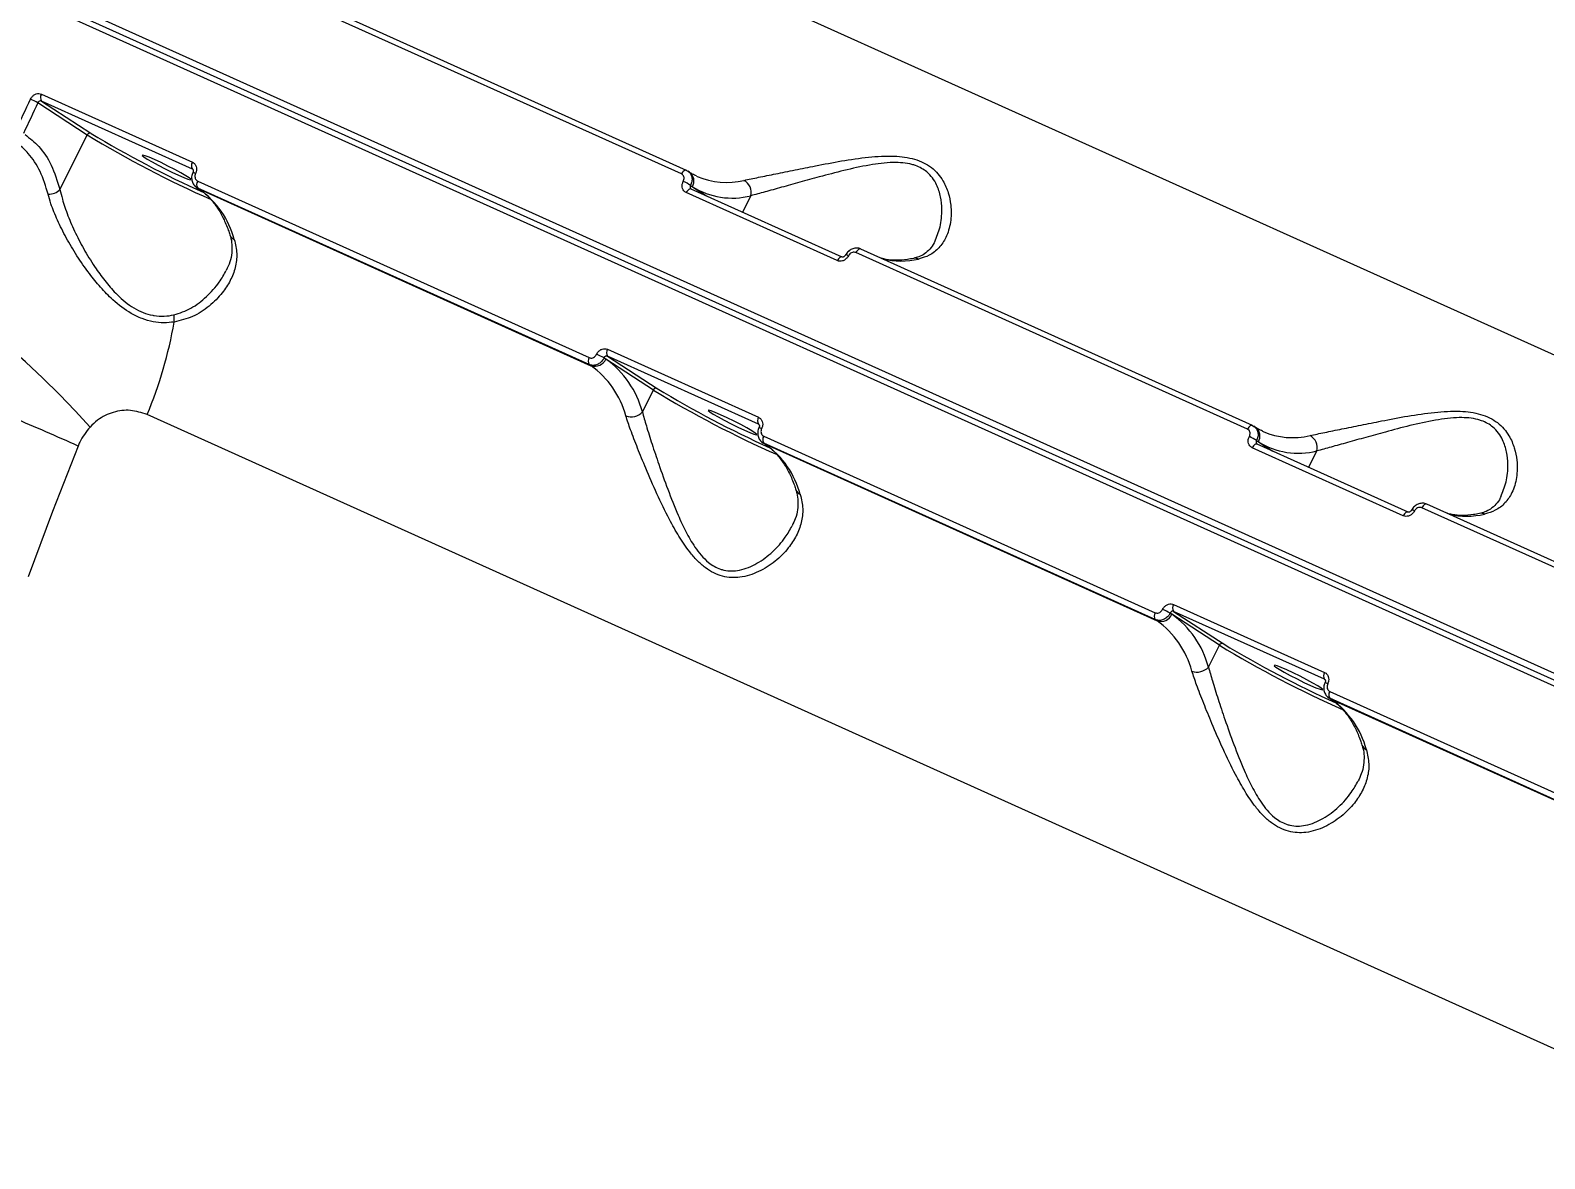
# Model space of a CAD drawing. Header units: millimetres. Extents: x -10374 to 11119, y -8221 to 9433.
# Drawn here: x -2109 to -1858.4, y -5136.9 to -4950.2 of the extents above; entities that cross this region are included whole.
import ezdxf

# ---------------------------------------------------------------- set-up
doc = ezdxf.new("R2010")
doc.units = ezdxf.units.MM
for name, color, linetype in [('DIKOM_ОБЪЕКТ', 7, 'Continuous'), ('DIKOM_РАЗМЕР_ЗОНА', 7, 'Continuous'), ('DIKOM_РАЗМЕР_ОБЪЕКТА', 7, 'Continuous')]:
    doc.layers.add(name, color=color, linetype=linetype)
doc.styles.add('style1', font='arial.ttf', dxfattribs={"width": 0.8})
doc.dimstyles.new('1-50', dxfattribs={"dimtxt": 300, "dimasz": 200, "dimexe": 100, "dimexo": 0, "dimgap": 100, "dimtad": 0, "dimdec": 0, "dimtxsty": 'style1', "dimcen": 0, "dimclrd": 7, "dimclre": 7, "dimadec": 1, "dimazin": 2, "dimtfac": 1, "dimtdec": 0, "dimtmove": 1, "dimatfit": 3, "dimfxl": 0, "dimlwd": 25, "dimlwe": 18, "dimarcsym": 0})

# ---------------------------------------------------------------- blocks, each defined once
blk = doc.blocks.new('*D16')
at = {"layer": 'Defpoints', "color": 0, "transparency": 16777216}
for p in [(-9045.1, 5161.67), (3694.49, 5161.67), (1813.16, -6719.94)]:
    blk.add_point(p, dxfattribs=at)
at = {"layer": 'DIKOM_РАЗМЕР_ОБЪЕКТА', "color": 7, "lineweight": 18, "transparency": 16777216}
for p, q in [((3694.49, 5161.67), (-9145.1, 5161.67)), ((1813.16, -6719.94), (-9145.1, -6719.94))]:
    blk.add_line(p, q, dxfattribs=at)
at = {"layer": 'DIKOM_РАЗМЕР_ОБЪЕКТА', "color": 7, "lineweight": 25, "transparency": 16777216}
for p, q in [((-9045.1, 4961.67), (-9045.1, -0.45)), ((-9045.1, -6519.94), (-9045.1, -1080.23))]:
    blk.add_line(p, q, dxfattribs=at)
at = {"layer": 'DIKOM_РАЗМЕР_ОБЪЕКТА', "color": 7, "transparency": 16777216}
for points in [[(-9078.43, 4961.67), (-9011.76, 4961.67), (-9045.1, 5161.67)], [(-9078.43, -6519.94), (-9011.76, -6519.94), (-9045.1, -6719.94)]]:
    blk.add_solid(points, dxfattribs=at)
at = {"layer": 'DIKOM_РАЗМЕР_ОБЪЕКТА', "color": 0, "transparency": 16777216, "insert": (-9045.1, -540.34), "char_height": 300, "attachment_point": 5, "rotation": 90, "style": 'style1'}
blk.add_mtext('11900', dxfattribs=at)
blk = doc.blocks.new('*D13')
at = {"layer": 'Defpoints', "color": 0, "transparency": 16777216}
for p in [(-10176.97, 7112.81), (3082.33, 7112.81), (2015.48, -8221.4)]:
    blk.add_point(p, dxfattribs=at)
at = {"layer": 'DIKOM_РАЗМЕР_ЗОНА', "color": 7, "lineweight": 18, "transparency": 16777216}
for p, q in [((3082.33, 7112.81), (-10276.97, 7112.81)), ((2015.48, -8221.4), (-10276.97, -8221.4))]:
    blk.add_line(p, q, dxfattribs=at)
at = {"layer": 'DIKOM_РАЗМЕР_ЗОНА', "color": 7, "lineweight": 25, "transparency": 16777216}
for p, q in [((-10176.97, 6912.81), (-10176.97, -14.41)), ((-10176.97, -8021.4), (-10176.97, -1094.19))]:
    blk.add_line(p, q, dxfattribs=at)
at = {"layer": 'DIKOM_РАЗМЕР_ЗОНА', "color": 7, "transparency": 16777216}
for points in [[(-10210.3, 6912.81), (-10143.64, 6912.81), (-10176.97, 7112.81)], [(-10210.3, -8021.4), (-10143.64, -8021.4), (-10176.97, -8221.4)]]:
    blk.add_solid(points, dxfattribs=at)
at = {"layer": 'DIKOM_РАЗМЕР_ЗОНА', "color": 0, "transparency": 16777216, "insert": (-10176.97, -554.3), "char_height": 300, "attachment_point": 5, "rotation": 90, "style": 'style1'}
blk.add_mtext('15300', dxfattribs=at)

msp = doc.modelspace()

# ---------------------------------------------------------------- linework, layer by layer
at = {"layer": 'DIKOM_ОБЪЕКТ', "color": 7, "linetype": 'Continuous', "lineweight": 15}
for p, q in [((-2042.71, -4920.13), (-1769.52, -5043.26)), ((-1758.48, -5102.06), (-2136.27, -4931.79)), ((-2136.22, -4930.63), (-1758.43, -5100.9)), ((-1759.33, -5102.69), (-2137.12, -4932.42)), ((-2000.45, -4973.36), (-2065.23, -4944.16)), ((-2001.27, -4973.95), (-2066.06, -4944.75)), ((-2107.16, -4960.74), (-2082.18, -4972)), ((-2099.58, -4967.5), (-2107.74, -4962.17)), ((-2082.17, -4973.14), (-2107.15, -4961.89)), ((-2107.15, -4961.89), (-2098.97, -4967.22)), ((-2104.1, -4976.5), (-2099.58, -4967.5)), ((-2082.13, -4973.17), (-2082.17, -4973.14)), ((-2000.41, -4973.38), (-2000.45, -4973.36)), ((-2000.41, -4973.38), (-2000.22, -4973.49)), ((-1999.92, -4973.67), (-2000.21, -4973.48)), ((-1998.79, -4974.31), (-1998.66, -4974.36)), ((-2081.5, -4976.17), (-2081.21, -4976.36)), ((-2081.3, -4976.28), (-2081.49, -4976.16)), ((-2081.31, -4975.14), (-2016.52, -5004.34)), ((-2016.51, -5005.48), (-2081.3, -4976.28)), ((-2081.3, -4976.28), (-2081.01, -4976.47)), ((-2081.21, -4976.36), (-2081.01, -4976.47)), ((-2081.01, -4976.47), (-2016.23, -5005.67)), ((-1999.76, -4975.85), (-1999.45, -4976.05)), ((-1999.65, -4976.43), (-1999.66, -4976.42)), ((-1974.68, -4987.7), (-1999.65, -4976.44)), ((-1999.45, -4976.05), (-1997.09, -4977.59)), ((-1975.51, -4988.29), (-2000.49, -4977.03)), ((-1989.79, -4977.56), (-1991.15, -4980.27)), ((-1906.78, -5015.57), (-1971.56, -4986.37)), ((-1907.61, -5016.16), (-1972.39, -4986.96)), ((-2013.77, -5004.59), (-2014.08, -5004.39)), ((-2013.49, -5002.96), (-1988.51, -5014.21)), ((-1988.51, -5015.36), (-2013.49, -5004.1)), ((-2013.49, -5004.1), (-2005.3, -5009.44)), ((-2016.23, -5005.67), (-2016.51, -5005.48)), ((-2005.91, -5009.71), (-2013.77, -5004.59)), ((-2007.73, -5013.32), (-2005.91, -5009.71)), ((-1816.49, -5136.89), (-2089.69, -5013.77)), ((-1988.46, -5015.39), (-1988.51, -5015.36)), ((-1906.74, -5015.59), (-1906.78, -5015.57)), ((-1906.74, -5015.59), (-1906.55, -5015.71)), ((-1906.26, -5015.89), (-1906.54, -5015.7)), ((-1905.12, -5016.52), (-1904.99, -5016.58)), ((-1987.63, -5018.49), (-1987.83, -5018.38)), ((-1987.83, -5018.39), (-1987.54, -5018.57)), ((-1987.64, -5017.35), (-1922.85, -5046.55)), ((-1922.85, -5047.69), (-1987.63, -5018.49)), ((-1987.63, -5018.49), (-1987.35, -5018.68)), ((-1987.54, -5018.57), (-1987.35, -5018.68)), ((-1987.35, -5018.68), (-1922.56, -5047.88)), ((-1881.84, -5030.51), (-1906.82, -5019.25)), ((-1906.09, -5018.07), (-1905.79, -5018.27)), ((-1905.98, -5018.65), (-1906, -5018.64)), ((-1881.01, -5029.91), (-1905.99, -5018.65)), ((-1905.79, -5018.27), (-1903.42, -5019.81)), ((-1896.12, -5019.78), (-1897.48, -5022.49)), ((-1813.94, -5058.38), (-1878.73, -5029.18)), ((-1813.11, -5057.79), (-1877.9, -5028.59)), ((-1920.1, -5046.8), (-1920.41, -5046.6)), ((-1912.25, -5051.93), (-1920.1, -5046.8)), ((-1919.82, -5045.17), (-1894.84, -5056.43)), ((-1894.84, -5057.57), (-1919.82, -5046.32)), ((-1919.82, -5046.32), (-1911.63, -5051.66)), ((-1922.56, -5047.88), (-1922.85, -5047.69)), ((-1914.06, -5055.54), (-1912.25, -5051.93)), ((-1894.79, -5057.6), (-1894.84, -5057.57)), ((-1893.97, -5059.57), (-1829.19, -5088.77)), ((-1893.97, -5060.71), (-1894.16, -5060.59)), ((-1894.16, -5060.6), (-1893.88, -5060.79)), ((-1829.18, -5089.91), (-1893.97, -5060.71)), ((-1893.97, -5060.71), (-1893.68, -5060.9)), ((-1893.88, -5060.79), (-1893.68, -5060.9)), ((-1893.68, -5060.9), (-1828.89, -5090.1))]:
    msp.add_line(p, q, dxfattribs=at)
at = {"layer": 'DIKOM_ОБЪЕКТ', "color": 7, "linetype": 'Continuous', "lineweight": 15, "flags": 128}
for points in [[(-2111.38, -4966.66), (-2111.08, -4966.02), (-2110.78, -4965.38), (-2110.49, -4964.75), (-2110.18, -4964.11), (-2109.88, -4963.48), (-2109.58, -4962.84), (-2109.28, -4962.2), (-2108.98, -4961.57)], [(-2107.74, -4962.17), (-2108.04, -4962.8), (-2108.35, -4963.44), (-2108.65, -4964.07), (-2108.95, -4964.71), (-2109.25, -4965.34), (-2109.55, -4965.98), (-2109.85, -4966.61), (-2110.14, -4967.25)], [(-2084.51, -4974.14), (-2083.6, -4974.53), (-2082.93, -4974.79), (-2082.54, -4974.89), (-2082.47, -4974.83), (-2082.72, -4974.6), (-2083.28, -4974.24), (-2084.1, -4973.76), (-2085.11, -4973.21), (-2086.23, -4972.63), (-2087.37, -4972.07), (-2088.44, -4971.57), (-2089.35, -4971.18), (-2090.03, -4970.92), (-2090.42, -4970.82), (-2090.49, -4970.88), (-2090.23, -4971.1), (-2089.68, -4971.47), (-2088.86, -4971.95), (-2087.85, -4972.5), (-2086.72, -4973.08), (-2085.58, -4973.64), (-2084.51, -4974.14)], [(-2000.45, -4973.36), (-2000.5, -4973.34), (-2000.6, -4973.33), (-2000.72, -4973.36), (-2000.84, -4973.43), (-2000.96, -4973.52), (-2001.07, -4973.64), (-2001.18, -4973.79), (-2001.27, -4973.95)], [(-1999.65, -4976.44), (-1999.71, -4976.42), (-1999.81, -4976.42), (-1999.93, -4976.45), (-2000.05, -4976.51), (-2000.17, -4976.6), (-2000.28, -4976.73), (-2000.39, -4976.87), (-2000.49, -4977.03)], [(-2099.13, -5015.82), (-2101.56, -5013.15), (-2104.17, -5010.45), (-2106.93, -5007.74), (-2109.81, -5005.05), (-2112.77, -5002.42), (-2115.81, -4999.85), (-2118.87, -4997.39), (-2121.94, -4995.06), (-2124.97, -4992.87), (-2127.96, -4990.84), (-2130.85, -4989.01), (-2133.63, -4987.39), (-2136.26, -4985.99), (-2138.73, -4984.82), (-2141, -4983.91)], [(-1971.56, -4986.37), (-1971.62, -4986.35), (-1971.72, -4986.35), (-1971.84, -4986.38), (-1971.96, -4986.44), (-1972.07, -4986.54), (-1972.19, -4986.66), (-1972.3, -4986.8), (-1972.39, -4986.96)], [(-1974.68, -4987.7), (-1974.73, -4987.68), (-1974.84, -4987.67), (-1974.95, -4987.7), (-1975.07, -4987.77), (-1975.19, -4987.86), (-1975.3, -4987.98), (-1975.41, -4988.13), (-1975.51, -4988.29)], [(-1990.85, -5016.35), (-1989.94, -5016.74), (-1989.26, -5017), (-1988.87, -5017.1), (-1988.8, -5017.04), (-1989.05, -5016.82), (-1989.61, -5016.45), (-1990.43, -5015.98), (-1991.44, -5015.43), (-1992.56, -5014.85), (-1993.71, -5014.29), (-1994.78, -5013.79), (-1995.69, -5013.39), (-1996.36, -5013.13), (-1996.75, -5013.03), (-1996.82, -5013.1), (-1996.57, -5013.32), (-1996.01, -5013.68), (-1995.19, -5014.16), (-1994.18, -5014.71), (-1993.06, -5015.29), (-1991.92, -5015.85), (-1990.85, -5016.35)], [(-1906.78, -5015.57), (-1906.83, -5015.55), (-1906.94, -5015.55), (-1907.05, -5015.58), (-1907.17, -5015.64), (-1907.29, -5015.74), (-1907.4, -5015.86), (-1907.51, -5016), (-1907.61, -5016.16)], [(-2101.1, -5018.97), (-2105.33, -5029.78), (-2109.37, -5040.63)], [(-1905.99, -5018.65), (-1906.04, -5018.63), (-1906.15, -5018.63), (-1906.26, -5018.66), (-1906.38, -5018.73), (-1906.5, -5018.82), (-1906.61, -5018.94), (-1906.72, -5019.09), (-1906.82, -5019.25)], [(-1877.9, -5028.59), (-1877.95, -5028.57), (-1878.06, -5028.57), (-1878.17, -5028.6), (-1878.29, -5028.66), (-1878.41, -5028.75), (-1878.52, -5028.87), (-1878.63, -5029.02), (-1878.73, -5029.18)], [(-1881.01, -5029.91), (-1881.06, -5029.89), (-1881.17, -5029.89), (-1881.28, -5029.92), (-1881.4, -5029.98), (-1881.52, -5030.08), (-1881.64, -5030.2), (-1881.74, -5030.34), (-1881.84, -5030.51)], [(-1897.18, -5058.57), (-1896.27, -5058.96), (-1895.59, -5059.22), (-1895.2, -5059.32), (-1895.13, -5059.26), (-1895.39, -5059.03), (-1895.95, -5058.67), (-1896.76, -5058.19), (-1897.78, -5057.64), (-1898.9, -5057.06), (-1900.04, -5056.5), (-1901.11, -5056), (-1902.02, -5055.61), (-1902.7, -5055.35), (-1903.09, -5055.25), (-1903.16, -5055.31), (-1902.9, -5055.53), (-1902.34, -5055.9), (-1901.52, -5056.38), (-1900.51, -5056.93), (-1899.39, -5057.51), (-1898.25, -5058.07), (-1897.18, -5058.57)]]:
    msp.add_lwpolyline(points, dxfattribs=at)
at = {"layer": 'DIKOM_ОБЪЕКТ', "color": 7, "linetype": 'Continuous', "lineweight": 15}
for centre, radius, start, end in [((-2117.53, -4980.65), 20.91, 62.1051, 65.8681), ((-2106.36, -4961.31), 0.982, 144.5408, 215.9362), ((-2099.13, -4967.69), 0.49, 70.5877, 156.9277), ((-2007.43, -4815.79), 177.5, 238.7244, 246.1834), ((-2006.69, -4814.45), 178.48, 238.8691, 245.6371), ((-2081.38, -4972.57), 0.983, 144.5658, 215.8636), ((-2082.72, -4975.89), 2.27, 62.0134, 74.258), ((-2001.01, -4975.12), 1.81, 329.1638, 53.1091), ((-1993.81, -4962.88), 12.47, 247.0987, 283.4347), ((-2105.96, -4974.68), 2.61, 267.8086, 315.4956), ((-2080.51, -4975.7), 0.977, 144.649, 216.022), ((-2089.78, -4988.68), 15.03, 15.0121, 54.3423), ((-2003.98, -4982), 7.46, 55.5164, 66.0886), ((-1992.84, -4965.41), 12.53, 238.1157, 284.0953), ((-1992, -4977.01), 2.28, 345.9121, 61.614), ((-2074.78, -4983.61), 1.27, 199.1752, 247.9874), ((-1974.12, -4988.2), 0.852, 55.7943, 89.0703), ((-1964.98, -4975.3), 13.06, 257.0865, 283.0207), ((-1962.61, -4989.26), 1.36, 64.9369, 101.2436), ((-2155.23, -4986.26), 71.08, 337.2346, 350.1224), ((-2082.28, -4997.74), 3.01, 171.0804, 193.8037), ((-2015.72, -5004.9), 0.978, 144.6991, 215.9718), ((-2023.84, -5022.84), 20.88, 62.1019, 65.8713), ((-2012.69, -5003.53), 0.98, 144.4665, 215.9628), ((-2015.58, -5003.81), 1.96, 250.6345, 336.8283), ((-2024.99, -5017.88), 15.03, 15.0112, 54.3417), ((-2022.97, -5017.41), 15.79, 15.0133, 54.3385), ((-2005.46, -5009.9), 0.491, 70.6376, 156.845), ((-1913.04, -4856.69), 178.45, 238.8679, 245.637), ((-1913.74, -4857.96), 177.55, 238.7256, 246.1822), ((-2284.73, -5427.44), 447.85, 65.7929, 67.2913), ((-2009.58, -5011.67), 2.48, 248.9143, 318.2944), ((-1987.71, -5014.78), 0.981, 144.5332, 215.9439), ((-1989.03, -5018.05), 2.22, 61.8486, 74.3807), ((-1907.34, -5017.34), 1.81, 329.1453, 53.1276), ((-1900.14, -5005.1), 12.47, 247.0929, 283.437), ((-1986.84, -5017.92), 0.978, 144.7019, 216.017), ((-1996.11, -5030.89), 15.03, 15.0054, 54.3446), ((-1910.3, -5024.19), 7.43, 55.4981, 66.1069), ((-1899.17, -5007.63), 12.53, 238.117, 284.0947), ((-1898.33, -5019.23), 2.28, 345.95, 61.5762), ((-1981.11, -5025.83), 1.27, 199.134, 247.9907), ((-1880.45, -5030.42), 0.855, 55.8407, 89.0577), ((-1871.31, -5017.51), 13.06, 257.0852, 283.0267), ((-1868.94, -5031.47), 1.37, 64.9733, 101.239), ((-1922.06, -5047.12), 0.978, 144.6958, 216.023), ((-1921.91, -5046.03), 1.96, 250.622, 336.849), ((-1930.1, -5064.9), 20.71, 62.0867, 65.8866), ((-1929.3, -5059.63), 15.78, 15.0122, 54.3438), ((-1919.02, -5045.74), 0.981, 144.5376, 215.9395), ((-1931.32, -5060.09), 15.03, 15.0112, 54.3417), ((-1911.8, -5052.12), 0.49, 70.599, 156.8791), ((-1820.13, -4900.29), 177.42, 238.7222, 246.1845), ((-1819.36, -4898.88), 178.48, 238.8691, 245.6371), ((-1915.91, -5053.89), 2.48, 248.9368, 318.2719), ((-1894.05, -5057), 0.98, 144.4588, 215.9705), ((-1895.36, -5060.25), 2.2, 61.8076, 74.4638), ((-1893.18, -5060.13), 0.977, 144.6574, 216.0135), ((-1902.44, -5073.11), 15.03, 15.0106, 54.3439), ((-1887.45, -5068.04), 1.27, 199.1752, 247.9874)]:
    msp.add_arc(centre, radius, start, end, dxfattribs=at)
for points, knots in [([(-2108.98, -4961.57), (-2108.92, -4961.47), (-2108.79, -4961.23), (-2108.47, -4960.91), (-2108.04, -4960.68), (-2107.57, -4960.61), (-2107.3, -4960.7), (-2107.16, -4960.74)], [0, 0, 0, 0, 0.141955, 0.356824, 0.571395, 0.785739, 1, 1, 1, 1]), ([(-2107.15, -4961.89), (-2107.2, -4961.87), (-2107.29, -4961.84), (-2107.44, -4961.87), (-2107.58, -4961.95), (-2107.68, -4962.05), (-2107.73, -4962.14), (-2107.74, -4962.17)], [0, 0, 0, 0, 0.214221, 0.428557, 0.642691, 0.858031, 1, 1, 1, 1]), ([(-2106.06, -4977.28), (-2106.46, -4975.99), (-2107.28, -4973.37), (-2109.04, -4970.76), (-2110.55, -4969.3), (-2111.33, -4968.77), (-2111.54, -4968.62)], [0, 0, 0, 0, 0.341492, 0.692997, 0.918016, 1, 1, 1, 1]), ([(-2109.88, -4967.42), (-2109.09, -4968.04), (-2107.42, -4969.35), (-2105.42, -4972.37), (-2104.55, -4975.11), (-2104.1, -4976.5)], [0, 0, 0, 0, 0.306968, 0.64847, 1, 1, 1, 1]), ([(-1990.91, -4975), (-1990.14, -4974.84), (-1988.59, -4974.52), (-1985.67, -4973.93), (-1982.5, -4973.28), (-1978.85, -4972.55), (-1974.78, -4971.77), (-1970.38, -4971.12), (-1966.25, -4970.87), (-1963.15, -4971.28), (-1961.16, -4972.05), (-1959.84, -4972.87), (-1958.78, -4973.89), (-1957.78, -4975.3), (-1957.04, -4977.06), (-1956.58, -4979.43), (-1956.64, -4982), (-1957.36, -4984.4), (-1958.58, -4986.22), (-1960.08, -4987.45), (-1961.42, -4987.84), (-1962.03, -4988.02)], [0, 0, 0, 0, 0.055476, 0.111024, 0.166502, 0.222011, 0.290028, 0.357964, 0.422678, 0.477408, 0.505249, 0.533095, 0.562713, 0.592378, 0.640432, 0.688584, 0.760328, 0.832063, 0.891002, 0.94987, 1, 1, 1, 1]), ([(-2082.09, -4973.71), (-2082.12, -4973.76), (-2082.28, -4974.03), (-2082.35, -4974.6), (-2082.23, -4975.31), (-2081.88, -4975.89), (-2081.49, -4976.23), (-2081.21, -4976.3), (-2081.15, -4976.32)], [0, 0, 0, 0, 0.054524, 0.296479, 0.518182, 0.731078, 0.93808, 1, 1, 1, 1]), ([(-2082.18, -4972), (-2082.1, -4972.04), (-2081.89, -4972.16), (-2081.63, -4972.47), (-2081.48, -4972.91), (-2081.48, -4973.41), (-2081.6, -4973.72), (-2081.66, -4973.88)], [0, 0, 0, 0, 0.140537, 0.355157, 0.569875, 0.784959, 1, 1, 1, 1]), ([(-2082.12, -4973.18), (-2082.11, -4973.19), (-2082.09, -4973.2), (-2082.04, -4973.29), (-2082.03, -4973.43), (-2082.05, -4973.57), (-2082.09, -4973.66), (-2082.11, -4973.7)], [0, 0, 0, 0, 0.302055, 0.521543, 0.702216, 0.880405, 1, 1, 1, 1]), ([(-2081.66, -4973.88), (-2081.7, -4973.99), (-2081.78, -4974.2), (-2081.77, -4974.53), (-2081.67, -4974.82), (-2081.5, -4975.03), (-2081.36, -4975.11), (-2081.31, -4975.14)], [0, 0, 0, 0, 0.215056, 0.430078, 0.644948, 0.859306, 1, 1, 1, 1]), ([(-2000.96, -4975.18), (-2000.92, -4975.08), (-2000.83, -4974.87), (-2000.82, -4974.55), (-2000.92, -4974.26), (-2001.08, -4974.05), (-2001.22, -4973.98), (-2001.27, -4973.95)], [0, 0, 0, 0, 0.21518, 0.430148, 0.644952, 0.859402, 1, 1, 1, 1]), ([(-2000.22, -4973.49), (-2000.17, -4973.52), (-1999.96, -4973.64), (-1999.69, -4974), (-1999.5, -4974.58), (-1999.5, -4975.23), (-1999.67, -4975.64), (-1999.76, -4975.85)], [0, 0, 0, 0, 0.061488, 0.2961, 0.530711, 0.76536, 1, 1, 1, 1]), ([(-1998.75, -4974.28), (-1998.98, -4974.19), (-1999.39, -4974.02), (-1999.76, -4973.78), (-1999.92, -4973.67)], [0, 0, 0, 0, 0.561346, 1, 1, 1, 1]), ([(-1959.36, -4985.15), (-1959.03, -4984.35), (-1958.33, -4982.72), (-1958.1, -4980.12), (-1958.32, -4977.74), (-1958.86, -4975.98), (-1959.68, -4974.59), (-1960.74, -4973.43), (-1961.99, -4972.71), (-1963.39, -4972.29), (-1964.62, -4972.08), (-1966.97, -4972.01), (-1970.29, -4972.44), (-1974.4, -4973.35), (-1978.24, -4974.38), (-1981.7, -4975.33), (-1984.73, -4976.17), (-1987.52, -4976.93), (-1989.03, -4977.35), (-1989.79, -4977.56)], [0, 0, 0, 0, 0.083449, 0.171754, 0.229698, 0.287498, 0.321993, 0.356408, 0.406383, 0.419694, 0.451354, 0.483081, 0.560056, 0.643138, 0.726334, 0.794925, 0.863482, 0.931786, 1, 1, 1, 1]), ([(-2104.1, -4976.5), (-2103.98, -4977.03), (-2103.66, -4978.41), (-2102.83, -4980.83), (-2101.57, -4983.73), (-2100.01, -4986.7), (-2098.3, -4989.45), (-2096.51, -4991.89), (-2094.48, -4994.18), (-2092.38, -4995.91), (-2090.34, -4996.92), (-2089.21, -4997.25), (-2088.04, -4997.45), (-2086.83, -4997.53), (-2085.78, -4997.36), (-2085.26, -4997.27)], [0, 0, 0, 0, 0.06539, 0.171662, 0.277947, 0.383213, 0.488421, 0.570682, 0.652808, 0.760442, 0.816165, 0.871893, 0.880047, 0.939981, 1, 1, 1, 1]), ([(-2081.21, -4976.36), (-2080.98, -4976.52), (-2080.29, -4977), (-2079.21, -4978.01), (-2078.05, -4979.49), (-2077.05, -4981.23), (-2076.39, -4982.78), (-2076.07, -4983.76), (-2075.98, -4984.02)], [0, 0, 0, 0, 0.10263, 0.314855, 0.522927, 0.72634, 0.926617, 1, 1, 1, 1]), ([(-2000.49, -4977.03), (-2000.57, -4976.99), (-2000.78, -4976.87), (-2001.02, -4976.57), (-2001.16, -4976.13), (-2001.16, -4975.65), (-2001.02, -4975.34), (-2000.96, -4975.18)], [0, 0, 0, 0, 0.140582, 0.355053, 0.569808, 0.784844, 1, 1, 1, 1]), ([(-1999.76, -4975.85), (-1999.78, -4975.9), (-1999.83, -4976), (-1999.84, -4976.16), (-1999.79, -4976.3), (-1999.73, -4976.39), (-1999.68, -4976.42), (-1999.66, -4976.43)], [0, 0, 0, 0, 0.235337, 0.470167, 0.704784, 0.938806, 1, 1, 1, 1]), ([(-2085.2, -4998.45), (-2085.77, -4998.51), (-2086.89, -4998.63), (-2088.69, -4998.45), (-2090.52, -4997.93), (-2092.81, -4996.84), (-2095.16, -4995.04), (-2097.42, -4992.72), (-2099.42, -4990.25), (-2101.34, -4987.48), (-2103.11, -4984.49), (-2104.56, -4981.59), (-2105.53, -4979.17), (-2105.91, -4977.8), (-2106.06, -4977.28)], [0, 0, 0, 0, 0.061053, 0.122047, 0.183622, 0.245181, 0.354857, 0.43692, 0.519099, 0.622811, 0.726595, 0.831083, 0.935577, 1, 1, 1, 1]), ([(-2076, -4984.02), (-2075.97, -4984.11), (-2075.76, -4984.65), (-2075.64, -4985.65), (-2075.64, -4987.05), (-2075.93, -4988.48), (-2076.37, -4989.43), (-2076.58, -4989.9)], [0, 0, 0, 0, 0.045285, 0.262134, 0.503025, 0.757992, 1, 1, 1, 1]), ([(-2075.26, -4984.79), (-2075.08, -4985.57), (-2074.72, -4987.14), (-2075.02, -4989.43), (-2075.85, -4991.61), (-2077.28, -4993.79), (-2079.34, -4995.87), (-2082.02, -4997.67), (-2084.17, -4998.2), (-2085.2, -4998.45)], [0, 0, 0, 0, 0.131657, 0.263485, 0.395136, 0.52687, 0.688296, 0.849526, 1, 1, 1, 1]), ([(-1971.57, -4986.39), (-1971.63, -4986.36), (-1971.87, -4986.22), (-1972.4, -4986.19), (-1973.07, -4986.33), (-1973.69, -4986.72), (-1973.96, -4987.14), (-1974.1, -4987.35)], [0, 0, 0, 0, 0.063894, 0.287054, 0.514268, 0.752588, 1, 1, 1, 1]), ([(-1972.39, -4986.96), (-1972.49, -4986.93), (-1972.67, -4986.87), (-1972.99, -4986.92), (-1973.28, -4987.06), (-1973.51, -4987.27), (-1973.6, -4987.43), (-1973.64, -4987.49)], [0, 0, 0, 0, 0.214353, 0.428607, 0.643085, 0.858155, 1, 1, 1, 1]), ([(-1959.36, -4985.15), (-1959.39, -4985.21), (-1959.58, -4985.7), (-1960.13, -4986.4), (-1960.98, -4987.17), (-1961.88, -4987.66), (-1962.59, -4987.83), (-1962.89, -4987.91)], [0, 0, 0, 0, 0.039806, 0.312799, 0.5896, 0.821434, 1, 1, 1, 1]), ([(-1973.64, -4987.49), (-1973.7, -4987.59), (-1973.84, -4987.83), (-1974.18, -4988.14), (-1974.62, -4988.36), (-1975.09, -4988.43), (-1975.37, -4988.34), (-1975.51, -4988.29)], [0, 0, 0, 0, 0.141847, 0.356798, 0.571422, 0.78581, 1, 1, 1, 1]), ([(-1974.11, -4987.34), (-1974.12, -4987.37), (-1974.16, -4987.45), (-1974.26, -4987.56), (-1974.39, -4987.65), (-1974.51, -4987.7), (-1974.62, -4987.71), (-1974.67, -4987.7), (-1974.68, -4987.69), (-1974.68, -4987.69)], [0, 0, 0, 0, 0.080982, 0.227083, 0.373694, 0.524905, 0.683401, 0.902832, 1, 1, 1, 1]), ([(-1962.88, -4987.92), (-1963.21, -4987.98), (-1964.18, -4988.17), (-1965.7, -4988.26), (-1967.14, -4988.18), (-1967.93, -4987.96), (-1968.2, -4987.89)], [0, 0, 0, 0, 0.169294, 0.498193, 0.830756, 1, 1, 1, 1]), ([(-2085.26, -4997.27), (-2084.29, -4996.95), (-2082.27, -4996.27), (-2079.77, -4994.27), (-2077.81, -4992.11), (-2076.95, -4990.56), (-2076.59, -4989.9)], [0, 0, 0, 0, 0.248049, 0.517686, 0.794729, 1, 1, 1, 1]), ([(-2016.52, -5004.34), (-2016.43, -5004.37), (-2016.24, -5004.43), (-2015.94, -5004.38), (-2015.65, -5004.23), (-2015.44, -5004.01), (-2015.35, -5003.85), (-2015.31, -5003.78)], [0, 0, 0, 0, 0.214192, 0.428476, 0.643142, 0.858084, 1, 1, 1, 1]), ([(-2014.08, -5004.39), (-2014.15, -5004.52), (-2014.33, -5004.84), (-2014.76, -5005.26), (-2015.34, -5005.56), (-2015.96, -5005.66), (-2016.33, -5005.54), (-2016.51, -5005.48)], [0, 0, 0, 0, 0.141696, 0.356346, 0.570908, 0.785418, 1, 1, 1, 1]), ([(-2015.31, -5003.78), (-2015.26, -5003.69), (-2015.12, -5003.44), (-2014.8, -5003.12), (-2014.37, -5002.9), (-2013.91, -5002.82), (-2013.63, -5002.91), (-2013.49, -5002.96)], [0, 0, 0, 0, 0.14184, 0.356694, 0.571248, 0.785755, 1, 1, 1, 1]), ([(-2013.49, -5004.1), (-2013.53, -5004.09), (-2013.62, -5004.06), (-2013.78, -5004.08), (-2013.91, -5004.16), (-2014.02, -5004.27), (-2014.06, -5004.35), (-2014.08, -5004.39)], [0, 0, 0, 0, 0.213803, 0.428219, 0.642946, 0.85797, 1, 1, 1, 1]), ([(-2089.69, -5013.77), (-2090.59, -5013.46), (-2092.39, -5012.87), (-2095.28, -5013.24), (-2097.58, -5014.33), (-2098.72, -5015.43), (-2099.13, -5015.82)], [0, 0, 0, 0, 0.288585, 0.571635, 0.847055, 1, 1, 1, 1]), ([(-1981.59, -5027), (-1981.41, -5027.79), (-1981.05, -5029.35), (-1981.36, -5031.64), (-1982.18, -5033.83), (-1983.61, -5036.01), (-1985.67, -5038.1), (-1988.38, -5039.84), (-1991.38, -5040.83), (-1994, -5040.74), (-1995.94, -5040), (-1997.36, -5039.12), (-1998.69, -5037.92), (-2000.17, -5036.2), (-2001.71, -5033.92), (-2003.51, -5030.68), (-2005.35, -5026.86), (-2007.08, -5022.86), (-2008.54, -5019.3), (-2009.68, -5016.35), (-2010.22, -5014.73), (-2010.47, -5013.99)], [0, 0, 0, 0, 0.055476, 0.111024, 0.166497, 0.222006, 0.290022, 0.357963, 0.422678, 0.477407, 0.505246, 0.533093, 0.562707, 0.592376, 0.640431, 0.688583, 0.760327, 0.83206, 0.891002, 0.949867, 1, 1, 1, 1]), ([(-2007.73, -5013.32), (-2007.52, -5014.07), (-2007.07, -5015.69), (-2006.14, -5018.64), (-2004.96, -5022.16), (-2003.54, -5026.15), (-2002.06, -5029.92), (-2000.57, -5033.14), (-1999.29, -5035.38), (-1998.01, -5037.08), (-1996.65, -5038.44), (-1995.33, -5039.19), (-1994.02, -5039.57), (-1992.94, -5039.68), (-1991.03, -5039.46), (-1988.64, -5038.44), (-1986.1, -5036.5), (-1984.15, -5034.34), (-1983.3, -5032.8), (-1982.94, -5032.15)], [0, 0, 0, 0, 0.061501, 0.133287, 0.207027, 0.294244, 0.383763, 0.441092, 0.499587, 0.533607, 0.568549, 0.618558, 0.631878, 0.663086, 0.695323, 0.772355, 0.854428, 0.938749, 1, 1, 1, 1]), ([(-1988.51, -5014.21), (-1988.43, -5014.26), (-1988.22, -5014.37), (-1987.97, -5014.68), (-1987.82, -5015.12), (-1987.81, -5015.62), (-1987.93, -5015.94), (-1987.99, -5016.1)], [0, 0, 0, 0, 0.140672, 0.355158, 0.569854, 0.784919, 1, 1, 1, 1]), ([(-1897.25, -5017.22), (-1896.47, -5017.06), (-1894.92, -5016.73), (-1892.01, -5016.15), (-1888.83, -5015.5), (-1885.18, -5014.77), (-1881.11, -5013.98), (-1876.72, -5013.34), (-1872.59, -5013.09), (-1869.49, -5013.49), (-1867.49, -5014.27), (-1866.18, -5015.08), (-1865.11, -5016.11), (-1864.12, -5017.51), (-1863.37, -5019.28), (-1862.91, -5021.65), (-1862.97, -5024.22), (-1863.69, -5026.62), (-1864.91, -5028.43), (-1866.42, -5029.66), (-1867.75, -5030.05), (-1868.37, -5030.24)], [0, 0, 0, 0, 0.055476, 0.111024, 0.166496, 0.222005, 0.290023, 0.357966, 0.422673, 0.477404, 0.505244, 0.533096, 0.56271, 0.592374, 0.640431, 0.688582, 0.760326, 0.832062, 0.890999, 0.949867, 1, 1, 1, 1]), ([(-1865.69, -5027.36), (-1865.36, -5026.57), (-1864.67, -5024.93), (-1864.43, -5022.34), (-1864.65, -5019.95), (-1865.2, -5018.2), (-1866.01, -5016.81), (-1867.08, -5015.64), (-1868.33, -5014.93), (-1869.73, -5014.5), (-1870.95, -5014.29), (-1873.3, -5014.22), (-1876.62, -5014.65), (-1880.73, -5015.56), (-1884.58, -5016.59), (-1888.03, -5017.54), (-1891.06, -5018.39), (-1893.85, -5019.15), (-1895.36, -5019.57), (-1896.12, -5019.78)], [0, 0, 0, 0, 0.083447, 0.171753, 0.229698, 0.2875, 0.321996, 0.356406, 0.406381, 0.419692, 0.451352, 0.483088, 0.560063, 0.643145, 0.726342, 0.794933, 0.863482, 0.931785, 1, 1, 1, 1]), ([(-2099.13, -5015.82), (-2099.76, -5016.62), (-2100.45, -5017.51), (-2100.97, -5018.65), (-2101.05, -5018.86), (-2101.1, -5018.97)], [0, 0, 0, 0, 0.821799, 0.907861, 1, 1, 1, 1]), ([(-1988.43, -5015.92), (-1988.45, -5015.97), (-1988.61, -5016.25), (-1988.68, -5016.82), (-1988.57, -5017.53), (-1988.21, -5018.1), (-1987.82, -5018.45), (-1987.55, -5018.52), (-1987.48, -5018.53)], [0, 0, 0, 0, 0.054465, 0.296525, 0.518256, 0.73118, 0.938208, 1, 1, 1, 1]), ([(-1988.46, -5015.4), (-1988.44, -5015.4), (-1988.42, -5015.41), (-1988.38, -5015.51), (-1988.36, -5015.64), (-1988.38, -5015.79), (-1988.43, -5015.88), (-1988.44, -5015.92)], [0, 0, 0, 0, 0.302067, 0.521599, 0.702319, 0.880561, 1, 1, 1, 1]), ([(-1987.99, -5016.1), (-1988.03, -5016.2), (-1988.11, -5016.41), (-1988.1, -5016.75), (-1988, -5017.04), (-1987.84, -5017.25), (-1987.7, -5017.32), (-1987.64, -5017.35)], [0, 0, 0, 0, 0.215066, 0.430097, 0.644978, 0.859516, 1, 1, 1, 1]), ([(-1907.29, -5017.4), (-1907.25, -5017.29), (-1907.16, -5017.09), (-1907.16, -5016.76), (-1907.25, -5016.47), (-1907.41, -5016.27), (-1907.55, -5016.19), (-1907.61, -5016.16)], [0, 0, 0, 0, 0.215227, 0.430235, 0.645095, 0.859592, 1, 1, 1, 1]), ([(-1906.55, -5015.71), (-1906.51, -5015.73), (-1906.3, -5015.85), (-1906.03, -5016.22), (-1905.83, -5016.79), (-1905.84, -5017.45), (-1906.01, -5017.86), (-1906.09, -5018.07)], [0, 0, 0, 0, 0.06161, 0.296106, 0.530698, 0.765325, 1, 1, 1, 1]), ([(-1905.09, -5016.49), (-1905.31, -5016.4), (-1905.72, -5016.23), (-1906.09, -5015.99), (-1906.26, -5015.89)], [0, 0, 0, 0, 0.561283, 1, 1, 1, 1]), ([(-1987.54, -5018.57), (-1987.32, -5018.73), (-1986.62, -5019.21), (-1985.55, -5020.22), (-1984.39, -5021.7), (-1983.39, -5023.44), (-1982.72, -5025), (-1982.4, -5025.98), (-1982.31, -5026.24)], [0, 0, 0, 0, 0.102634, 0.314851, 0.522932, 0.726338, 0.926622, 1, 1, 1, 1]), ([(-1906.82, -5019.25), (-1906.9, -5019.2), (-1907.11, -5019.09), (-1907.36, -5018.78), (-1907.5, -5018.35), (-1907.49, -5017.86), (-1907.36, -5017.55), (-1907.29, -5017.4)], [0, 0, 0, 0, 0.140583, 0.355054, 0.569867, 0.784909, 1, 1, 1, 1]), ([(-1906.09, -5018.07), (-1906.12, -5018.12), (-1906.16, -5018.22), (-1906.17, -5018.38), (-1906.13, -5018.52), (-1906.06, -5018.61), (-1906.01, -5018.64), (-1906, -5018.64)], [0, 0, 0, 0, 0.235356, 0.470169, 0.704785, 0.938493, 1, 1, 1, 1]), ([(-1982.34, -5026.24), (-1982.28, -5026.41), (-1982.06, -5027.03), (-1981.95, -5028.11), (-1982.01, -5029.53), (-1982.33, -5030.89), (-1982.76, -5031.76), (-1982.95, -5032.15)], [0, 0, 0, 0, 0.083699, 0.302482, 0.544773, 0.800306, 1, 1, 1, 1]), ([(-1877.91, -5028.61), (-1877.96, -5028.58), (-1878.21, -5028.44), (-1878.73, -5028.4), (-1879.4, -5028.55), (-1880.02, -5028.94), (-1880.3, -5029.35), (-1880.43, -5029.56)], [0, 0, 0, 0, 0.063893, 0.286903, 0.514268, 0.752589, 1, 1, 1, 1]), ([(-1878.73, -5029.18), (-1878.82, -5029.15), (-1879, -5029.09), (-1879.32, -5029.14), (-1879.61, -5029.28), (-1879.84, -5029.49), (-1879.93, -5029.65), (-1879.97, -5029.71)], [0, 0, 0, 0, 0.21413, 0.428705, 0.643232, 0.858126, 1, 1, 1, 1]), ([(-1865.69, -5027.36), (-1865.72, -5027.43), (-1865.91, -5027.92), (-1866.46, -5028.61), (-1867.31, -5029.38), (-1868.21, -5029.88), (-1868.92, -5030.05), (-1869.23, -5030.13)], [0, 0, 0, 0, 0.039807, 0.3128, 0.589602, 0.821455, 1, 1, 1, 1]), ([(-1879.97, -5029.71), (-1880.03, -5029.8), (-1880.17, -5030.04), (-1880.51, -5030.35), (-1880.95, -5030.57), (-1881.42, -5030.64), (-1881.7, -5030.55), (-1881.84, -5030.51)], [0, 0, 0, 0, 0.141939, 0.35671, 0.571309, 0.785662, 1, 1, 1, 1]), ([(-1880.44, -5029.56), (-1880.46, -5029.59), (-1880.49, -5029.66), (-1880.59, -5029.77), (-1880.72, -5029.86), (-1880.84, -5029.92), (-1880.95, -5029.93), (-1881, -5029.92), (-1881.01, -5029.91), (-1881.02, -5029.91)], [0, 0, 0, 0, 0.080966, 0.227162, 0.373868, 0.524774, 0.683491, 0.902779, 1, 1, 1, 1]), ([(-1869.22, -5030.14), (-1869.54, -5030.2), (-1870.51, -5030.38), (-1872.03, -5030.48), (-1873.48, -5030.4), (-1874.27, -5030.18), (-1874.53, -5030.1)], [0, 0, 0, 0, 0.169295, 0.498204, 0.830772, 1, 1, 1, 1]), ([(-1922.85, -5046.55), (-1922.76, -5046.58), (-1922.58, -5046.64), (-1922.27, -5046.59), (-1921.98, -5046.44), (-1921.77, -5046.23), (-1921.68, -5046.06), (-1921.64, -5046)], [0, 0, 0, 0, 0.214419, 0.428684, 0.643331, 0.858253, 1, 1, 1, 1]), ([(-1920.41, -5046.6), (-1920.48, -5046.73), (-1920.66, -5047.06), (-1921.1, -5047.48), (-1921.67, -5047.77), (-1922.29, -5047.87), (-1922.66, -5047.75), (-1922.85, -5047.69)], [0, 0, 0, 0, 0.141714, 0.356391, 0.570979, 0.78552, 1, 1, 1, 1]), ([(-1921.64, -5046), (-1921.59, -5045.9), (-1921.45, -5045.66), (-1921.13, -5045.34), (-1920.7, -5045.11), (-1920.24, -5045.04), (-1919.96, -5045.13), (-1919.82, -5045.17)], [0, 0, 0, 0, 0.141954, 0.356824, 0.571393, 0.785739, 1, 1, 1, 1]), ([(-1919.82, -5046.32), (-1919.86, -5046.3), (-1919.96, -5046.27), (-1920.11, -5046.3), (-1920.25, -5046.38), (-1920.35, -5046.48), (-1920.39, -5046.57), (-1920.41, -5046.6)], [0, 0, 0, 0, 0.214163, 0.428508, 0.642636, 0.857764, 1, 1, 1, 1]), ([(-1887.92, -5069.22), (-1887.74, -5070), (-1887.39, -5071.57), (-1887.69, -5073.86), (-1888.52, -5076.04), (-1889.94, -5078.22), (-1892, -5080.32), (-1894.72, -5082.06), (-1897.71, -5083.05), (-1900.34, -5082.95), (-1902.27, -5082.22), (-1903.69, -5081.33), (-1905.02, -5080.14), (-1906.51, -5078.41), (-1908.04, -5076.13), (-1909.84, -5072.89), (-1911.68, -5069.08), (-1913.41, -5065.08), (-1914.87, -5061.52), (-1916.01, -5058.56), (-1916.55, -5056.95), (-1916.8, -5056.2)], [0, 0, 0, 0, 0.055476, 0.111024, 0.166498, 0.222006, 0.290026, 0.357963, 0.422676, 0.477406, 0.50525, 0.533097, 0.562711, 0.592375, 0.64043, 0.688582, 0.760326, 0.832062, 0.891002, 0.949869, 1, 1, 1, 1]), ([(-1914.06, -5055.54), (-1913.85, -5056.28), (-1913.4, -5057.91), (-1912.47, -5060.85), (-1911.29, -5064.38), (-1909.88, -5068.36), (-1908.4, -5072.13), (-1906.9, -5075.35), (-1905.62, -5077.59), (-1904.34, -5079.29), (-1902.98, -5080.65), (-1901.66, -5081.41), (-1900.35, -5081.78), (-1899.28, -5081.9), (-1897.36, -5081.68), (-1894.97, -5080.66), (-1892.43, -5078.71), (-1890.49, -5076.55), (-1889.63, -5075.01), (-1889.28, -5074.37)], [0, 0, 0, 0, 0.061499, 0.133285, 0.207026, 0.294242, 0.383762, 0.441091, 0.499585, 0.533612, 0.568547, 0.618556, 0.631883, 0.663084, 0.695329, 0.772361, 0.854428, 0.93875, 1, 1, 1, 1]), ([(-1894.84, -5056.43), (-1894.76, -5056.47), (-1894.55, -5056.59), (-1894.3, -5056.9), (-1894.15, -5057.34), (-1894.14, -5057.84), (-1894.26, -5058.15), (-1894.32, -5058.31)], [0, 0, 0, 0, 0.140545, 0.355063, 0.569855, 0.784851, 1, 1, 1, 1]), ([(-1894.76, -5058.14), (-1894.79, -5058.19), (-1894.94, -5058.46), (-1895.02, -5059.03), (-1894.9, -5059.74), (-1894.54, -5060.32), (-1894.15, -5060.66), (-1893.88, -5060.73), (-1893.82, -5060.75)], [0, 0, 0, 0, 0.054459, 0.296491, 0.518198, 0.731096, 0.938056, 1, 1, 1, 1]), ([(-1894.79, -5057.61), (-1894.78, -5057.62), (-1894.75, -5057.63), (-1894.71, -5057.72), (-1894.7, -5057.86), (-1894.72, -5058), (-1894.76, -5058.09), (-1894.78, -5058.13)], [0, 0, 0, 0, 0.302058, 0.521534, 0.702209, 0.880407, 1, 1, 1, 1]), ([(-1894.32, -5058.31), (-1894.36, -5058.42), (-1894.44, -5058.63), (-1894.44, -5058.96), (-1894.34, -5059.25), (-1894.17, -5059.46), (-1894.03, -5059.54), (-1893.97, -5059.57)], [0, 0, 0, 0, 0.215133, 0.430145, 0.644872, 0.859309, 1, 1, 1, 1]), ([(-1893.88, -5060.79), (-1893.65, -5060.95), (-1892.95, -5061.43), (-1891.88, -5062.44), (-1890.72, -5063.92), (-1889.72, -5065.66), (-1889.06, -5067.21), (-1888.73, -5068.19), (-1888.65, -5068.45)], [0, 0, 0, 0, 0.102633, 0.314857, 0.522929, 0.726341, 0.926617, 1, 1, 1, 1]), ([(-1888.68, -5068.45), (-1888.61, -5068.62), (-1888.39, -5069.24), (-1888.28, -5070.33), (-1888.34, -5071.74), (-1888.67, -5073.11), (-1889.09, -5073.98), (-1889.28, -5074.36)], [0, 0, 0, 0, 0.0837, 0.302484, 0.544772, 0.800308, 1, 1, 1, 1])]:
    msp.add_open_spline(points, degree=3, knots=knots, dxfattribs=at)

# ---------------------------------------------------------------- dimensions: what is measured, and where the dimension line sits
at = {"layer": 'DIKOM_РАЗМЕР_ЗОНА'}
dim = msp.add_linear_dim(base=(-10176.97, 7112.81), p1=(2015.48, -8221.4), p2=(3082.33, 7112.81), angle=270, text='15300', dimstyle='1-50', override={"dimscale": 1, "dimtix": 0, "dimtofl": 1, "dimtmove": 1, "dimatfit": 3}, dxfattribs=at)
dim.commit()
dim.dimension.update_dxf_attribs({"geometry": '*D13', "text_midpoint": (-10176.97, -554.3), "dimtype": 160})
at = {"layer": 'DIKOM_РАЗМЕР_ОБЪЕКТА'}
dim = msp.add_linear_dim(base=(-9045.1, 5161.67), p1=(1813.16, -6719.94), p2=(3694.49, 5161.67), angle=270, text='11900', dimstyle='1-50', override={"dimscale": 1, "dimtix": 0, "dimtofl": 1, "dimtmove": 1, "dimatfit": 3}, dxfattribs=at)
dim.commit()
dim.dimension.update_dxf_attribs({"geometry": '*D16', "text_midpoint": (-9045.1, -540.34), "dimtype": 160})

doc.saveas('drawing.dxf')
